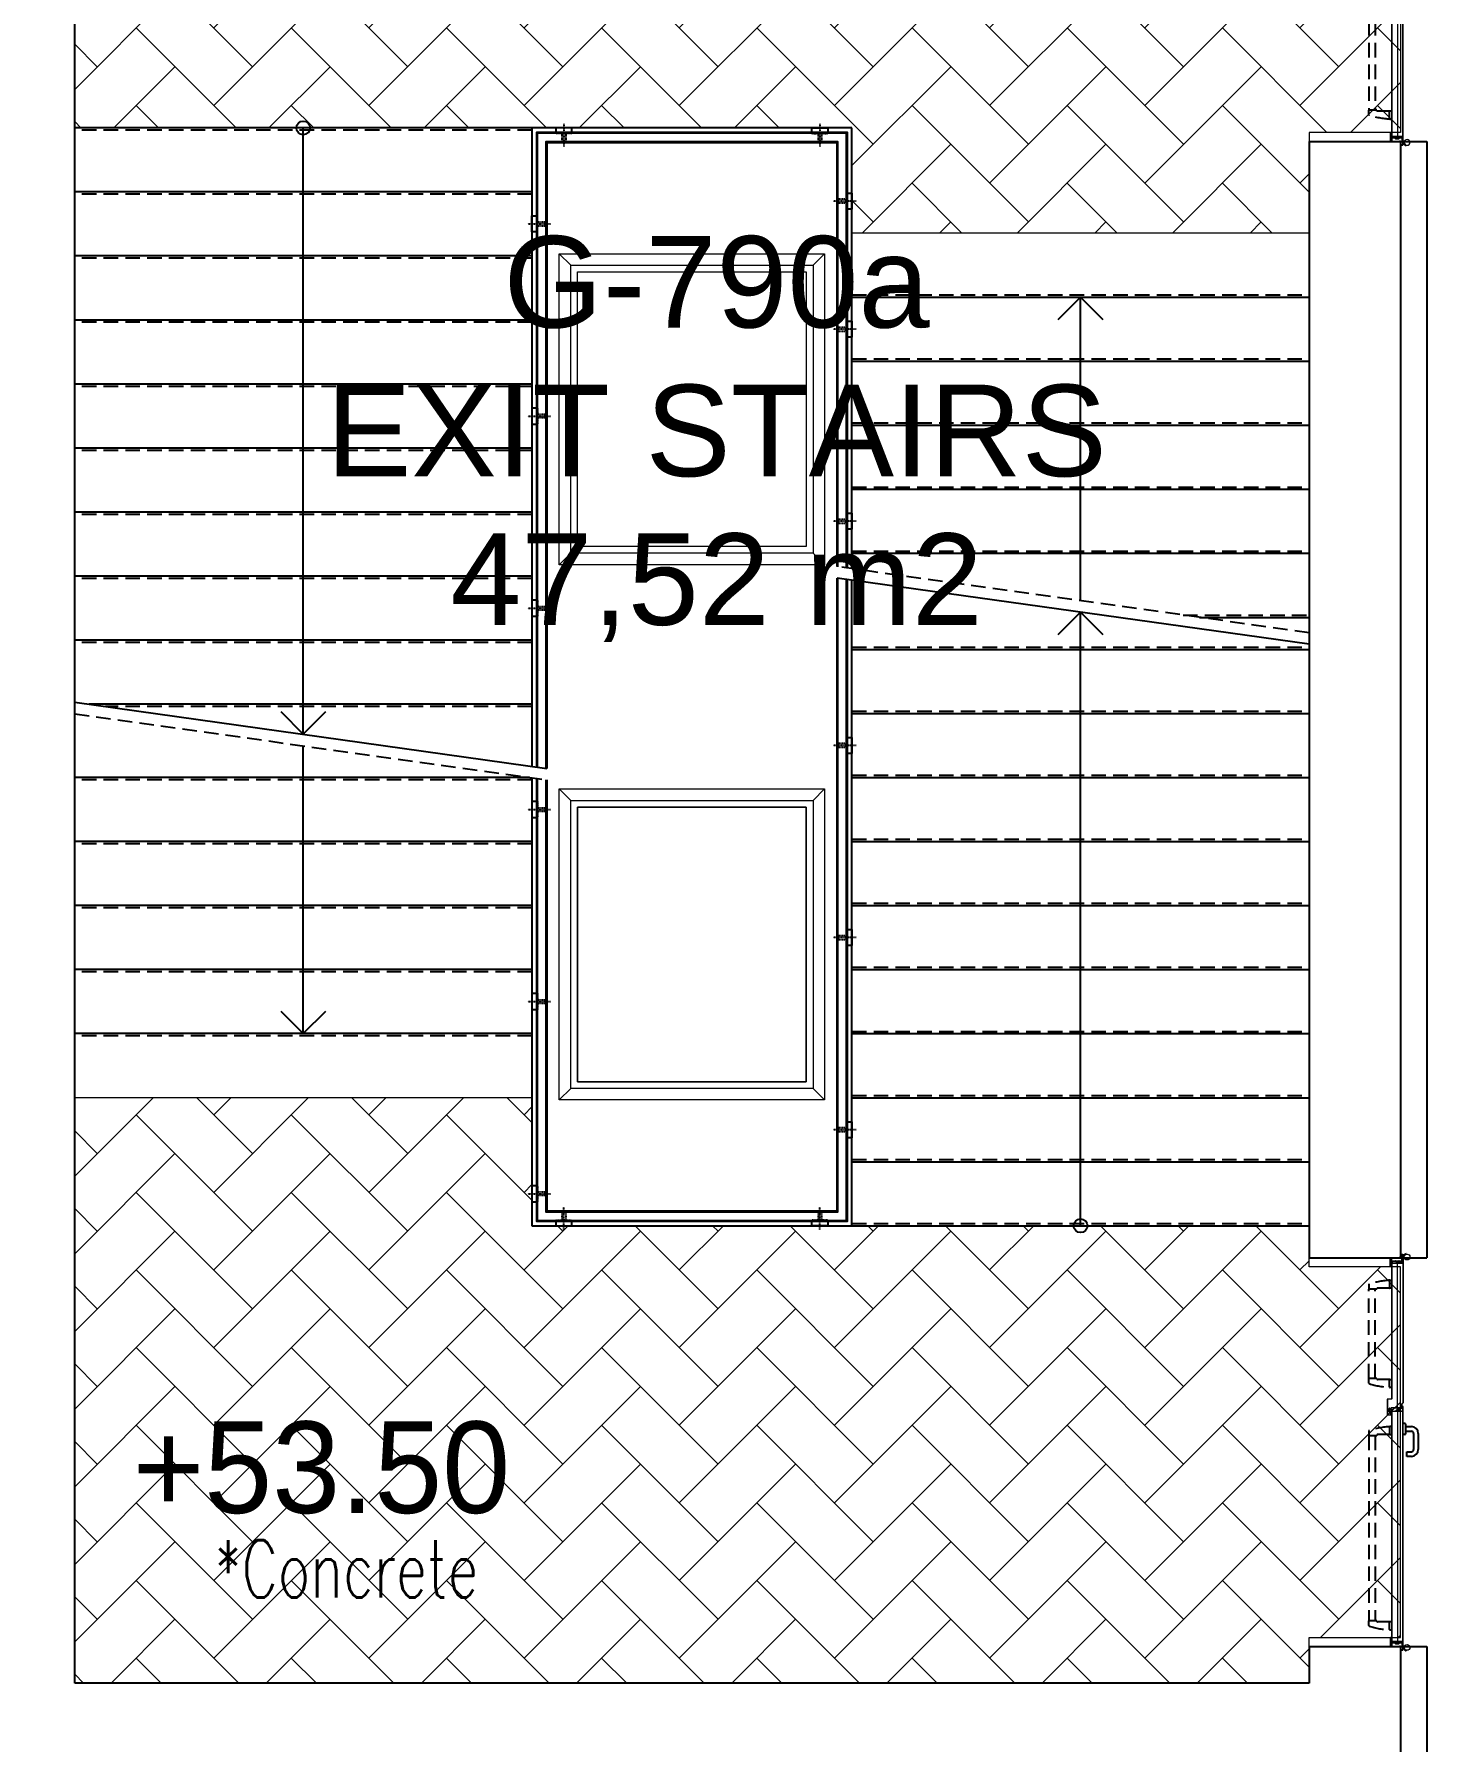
# Model space of a CAD drawing. Header units: metres. Extents: x -11920 to 1298, y -8631 to 433.
# Drawn here: x -1436 to -827, y -7572 to -6825 of the extents above; entities that cross this region are included whole.
import ezdxf
from ezdxf.enums import TextEntityAlignment as Align

# ---------------------------------------------------------------- set-up
doc = ezdxf.new("R2010")
doc.units = ezdxf.units.M
doc.header["$LTSCALE"] = 0.01
doc.header["$MEASUREMENT"] = 0
doc.linetypes.add('DASHDOT', pattern=[1, 0.5, -0.25, 0, -0.25])
doc.linetypes.add('HIDDEN', pattern=[9.525, 6.35, -3.175])
doc.layers.get('0').update_dxf_attribs({"color": 30, "lineweight": 0})
for name, color, linetype, lineweight in [('Ag-040', 2, 'Continuous', 20), ('AG-Door_Aluminum', 60, 'Continuous', 13), ('AG-Insulation_Heat_Rockwool', 95, 'BATTING', 13), ('AI-040 @ 250', 2, 'Continuous', 20), ('Cephe Duvarı', 3, 'Continuous', 30), ('DOS-AG-Floor_Concrete(with hardener)', 14, 'Continuous', 18), ('DOS-AG-Floor_PVC', 91, 'Continuous', 15), ('DOS-AG-Text', 7, 'Continuous', 0), ('shaft', 3, 'Continuous', 20)]:
    doc.layers.add(name, color=color, linetype=linetype, lineweight=lineweight)
for name, color, linetype in [('AG-DOOR', 2, 'Continuous'), ('AG-HATCH', 9, 'Continuous'), ('AG-HIDDEN', 9, 'HIDDEN'), ('AG-STAIR', 3, 'Continuous'), ('AR-HANDRAIL', 20, 'Continuous'), ('V-2_Column', 160, 'Continuous'), ('V-2_Wall_Concrete', 160, 'Continuous')]:
    doc.layers.add(name, color=color, linetype=linetype)
doc.styles.add('ARIAL', font='arial.ttf', dxfattribs={"width": 0.9})
doc.styles.add('IIS IKEA SANS', font='')
doc.styles.add('TROMANS', font='simplex.shx')
doc.styles.get('IIS IKEA SANS').set_extended_font_data('IKEA Sans')
doc.linetypes.add('BATTING', pattern='A,0.00254,-2.54,[134,ltypeshp.shx,S=2.54,R=0,X=-2.54,Y=0],-5.08,[134,ltypeshp.shx,S=2.54,R=180,X=2.54,Y=0],-2.54', length=10.16254)

# ---------------------------------------------------------------- blocks, each defined once
blk = doc.blocks.new('*U13')
at = {"style": 'ARIAL'}
for tag, p in [('NO', (1.676, 0.8)), ('MAHAL', (1.676, -1.8)), ('ALAN', (1.676, -4.4))]:
    blk.add_attdef(tag, text='', height=1.6, dxfattribs=at).set_placement(p, align=Align.MIDDLE_CENTER)
blk = doc.blocks.new('IIS_RoomInfo_2D')
at = {"style": 'IIS IKEA SANS'}
for tag, p, height in [('IIS_ROOMINFO_1:ROOMNAME', (-5.191, 1.615), 2), ('IIS_ROOMINFO_1:ROOMNO', (-5.191, -1.385), 2), ('IIS_ROOMINFO_1:ROOMM2', (-5.191, -3.635), 1.25)]:
    blk.add_attdef(tag, p, '', height=height, dxfattribs=at)
blk = doc.blocks.new('A$C78DE2B09')
at = {"layer": 'V-2_Wall_Concrete'}
for p, q in [((8400, 1100), (2200, 1100)), ((2200, 1100), (2200, -8500)), ((2600, -8100), (2600, 700)), ((2600, 700), (8000, 700)), ((8000, 700), (8000, 340)), ((8000, -1360), (8000, -6240)), ((8400, -1360), (8400, -6240)), ((8000, -7940), (8000, -8100)), ((8000, -8100), (2600, -8100)), ((2200, -8500), (8400, -8500))]:
    blk.add_line(p, q, dxfattribs=at)
for points in [[(8000, 340), (8400, 340), (8400, 1100)], [(8000, -1360), (8400, -1360)], [(8000, -6240), (8400, -6240)], [(8000, -7940), (8400, -7940), (8400, -8500)]]:
    blk.add_lwpolyline(points, dxfattribs=at)
blk = doc.blocks.new('exhaust_2')
at = {"color": 8, "ltscale": 0.3}
for points in [[(-6250, -2120), (-4890, -2120), (-4890, -3280), (-6250, -3280)], [(-3910, -2120), (-2550, -2120), (-2550, -3280), (-3910, -3280)]]:
    blk.add_lwpolyline(points, close=True, dxfattribs=at)
for points in [[(-6200, -2170), (-6250, -2120)], [(-4940, -2170), (-4890, -2120)], [(-3860, -2170), (-3910, -2120)], [(-2600, -2170), (-2550, -2120)], [(-6200, -3230), (-6250, -3280)], [(-4940, -3230), (-4890, -3280)], [(-3860, -3230), (-3910, -3280)], [(-2600, -3230), (-2550, -3280)]]:
    blk.add_lwpolyline(points, dxfattribs=at)
at = {"color": 122, "ltscale": 0.3}
for points in [[(-6200, -2170), (-4940, -2170), (-4940, -3230), (-6200, -3230)], [(-6170, -2200), (-4970, -2200), (-4970, -3200), (-6170, -3200)], [(-3860, -2170), (-2600, -2170), (-2600, -3230), (-3860, -3230)], [(-3830, -2200), (-2630, -2200), (-2630, -3200), (-3830, -3200)]]:
    blk.add_lwpolyline(points, close=True, dxfattribs=at)
blk = doc.blocks.new('KKK1')
at = {"layer": 'AR-HANDRAIL', "linetype": 'DASHDOT', "ltscale": 5}
blk.add_lwpolyline([(-140, 18), (-140, -82)], dxfattribs=at)
at = {"layer": 'AR-HANDRAIL', "color": 152, "ltscale": 2.5}
blk.add_lwpolyline([(-175, -20), (-175, 0), (-105, 0), (-105, -20)], dxfattribs=at)
at = {"layer": 'AR-HANDRAIL', "color": 9, "linetype": 'HIDDEN', "ltscale": 10}
blk.add_lwpolyline([(-175, -20), (-175, -25), (-105, -25), (-105, -20)], dxfattribs=at)
blk.add_lwpolyline([(-148, -25), (-148, -60), (-132, -60), (-132, -25)], close=True, dxfattribs=at)
blk = doc.blocks.new('conta')
at = {"layer": 'AG-Door_Aluminum', "color": 9, "ltscale": 10}
for p, q in [((-2649.88, 5344.46), (-2649.78, 5344.3)), ((-2649.87, 5345.53), (-2649.81, 5345.61)), ((-2649.78, 5344.3), (-2649.74, 5344.3)), ((-2649.72, 5345.4), (-2649.28, 5345.4)), ((-2649.25, 5345.41), (-2649.09, 5345.51)), ((-2648.97, 5344.05), (-2648.78, 5343.8)), ((-2648.87, 5344.09), (-2648.7, 5343.86)), ((-2648.83, 5344.87), (-2648.56, 5345.24)), ((-2648.77, 5345.12), (-2648.63, 5345.3)), ((-2648.71, 5343.79), (-2648.71, 5343.79)), ((-2648.56, 5345.31), (-2648.56, 5345.31))]:
    blk.add_line(p, q, dxfattribs=at)
for centre, radius, start, end in [((-2653.03, 5345), 3.19, 350.46739, 8.93723), ((-2649.87, 5344.47), 0.02, 170.46739, 213.74513), ((-2649.83, 5345.5), 0.05, 140.63452, 188.93723), ((-2649.74, 5345.58), 0.0696, 22.24275, 159.25804), ((-2650.94, 5345.01), 1.24, 340.33821, 16.77718), ((-2649.74, 5344.58), 0.03, 160.33821, 273.26661), ((-2649.72, 5345.37), 0.03, 90, 196.77718), ((-2649.56, 5341.55), 3.01, 80.43616, 93.26661), ((-2649.28, 5345.45), 0.05, 270, 303.00619), ((-2649.22, 5344.14), 0.231, 353.95711, 81.90038), ((-2649.08, 5345.49), 0.03, 4.79721, 123.00619), ((-2649.06, 5344.54), 0.03, 260.43616, 338.70659), ((-2650.22, 5344.99), 1.27, 338.70659, 23.04177), ((-2648.89, 5344.11), 0.1, 173.95711, 217.26527), ((-2649.01, 5345.57), 0.05, 18.79511, 42.1429), ((-2651.17, 5344.83), 2.33, 7.58966, 18.79511), ((-2658.2, 5345.19), 9.36, 353.68569, 357.8537), ((-2648.79, 5344.15), 0.1, 173.68569, 217.26527), ((-2648.81, 5345.15), 0.05, 187.58966, 322.73473), ((-2648.79, 5344.84), 0.05, 142.73473, 180.2669), ((-2648.74, 5343.83), 0.05, 217.26527, 307.26527), ((-2648.74, 5343.83), 0.05, 307.26527, 37.26527), ((-2648.59, 5345.27), 0.05, 52.73473, 142.73473), ((-2648.59, 5345.27), 0.05, 322.73473, 52.73473)]:
    blk.add_arc(centre, radius, start, end, dxfattribs=at)
for points, knots in [([(-2649.74, 5344.31), (-2649.74, 5344.34), (-2649.7, 5344.52), (-2649.59, 5344.33), (-2649.34, 5344.36), (-2649.23, 5344.37), (-2649.18, 5344.37)], [0, 0, 0, 0, 0.1008757, 0.3841126, 0.5436166, 0.6906785, 0.6906785, 0.6906785, 0.6906785]), ([(-2648.98, 5345.6), (-2649, 5345.63), (-2649.09, 5345.71), (-2649.23, 5345.44), (-2649.32, 5345.74), (-2649.39, 5345.46), (-2649.51, 5345.75), (-2649.59, 5345.5), (-2649.65, 5345.57), (-2649.68, 5345.61)], [0.0086373, 0.0086373, 0.0086373, 0.0086373, 0.1097304, 0.3133405, 0.4430081, 0.5658764, 0.7165186, 0.8527974, 0.9648495, 0.9648495, 0.9648495, 0.9648495])]:
    blk.add_open_spline(points, degree=3, knots=knots, dxfattribs=at)
blk = doc.blocks.new('YANGIN KAC KAPI MERD')
at = {"layer": 'AG-HATCH', "lineweight": 5, "ltscale": 2}
h = blk.add_hatch(color=256, dxfattribs=at)
h.dxf.hatch_style = 1
h.paths.add_polyline_path([(-168.35, 0.25), (-168.55, 0.25), (-168.55, -1.15), (-168.35, -1.15)])
h = blk.add_hatch(color=256, dxfattribs=at)
h.dxf.hatch_style = 1
h.paths.add_polyline_path([(-1.65, 0.25), (-1.45, 0.25), (-1.45, -1.15), (-1.65, -1.15)])
at = {"layer": 'AG-DOOR', "color": 9, "linetype": 'HIDDEN', "ltscale": 100}
for p, q in [((-160.79, 11.88), (-158.72, 11.88)), ((-159.22, 2.63), (-159.22, 8.13)), ((-158.72, 8.38), (-158.97, 8.38)), ((-77.8, 11.88), (-158.72, 11.88)), ((-158.72, 8.38), (-158.72, 11.88)), ((-77.8, 9.13), (-158.72, 9.13)), ((-77.8, 8.38), (-77.8, 11.88)), ((-75.73, 11.88), (-77.8, 11.88)), ((-77.8, 8.38), (-77.55, 8.38)), ((-77.3, 2.63), (-77.3, 8.13)), ((-54.77, 11.88), (-52.7, 11.88)), ((-53.2, 2.63), (-53.2, 8.13)), ((-52.7, 8.38), (-52.95, 8.38)), ((-52.7, 11.88), (-13.78, 11.88)), ((-52.7, 8.38), (-52.7, 11.88)), ((-52.7, 9.13), (-13.78, 9.13)), ((-13.78, 8.38), (-13.78, 11.88)), ((-11.71, 11.88), (-13.78, 11.88)), ((-13.78, 8.38), (-13.53, 8.38)), ((-13.28, 2.63), (-13.28, 8.13)), ((-162.72, 2.63), (-162.72, 1.88)), ((-162.72, 2.63), (-162.72, 1.88)), ((-162.72, 2.63), (-162.72, 1.88)), ((-162.47, 2.88), (-159.47, 2.88)), ((-159.22, 1.88), (-159.22, 2.63)), ((-77.3, 2.63), (-77.3, 1.88)), ((-77.3, 2.63), (-77.3, 1.88)), ((-77.3, 2.63), (-77.3, 1.88)), ((-74.05, 2.88), (-77.05, 2.88)), ((-73.8, 1.88), (-73.8, 2.63)), ((-56.7, 1.88), (-56.7, 2.63)), ((-56.45, 2.88), (-53.45, 2.88)), ((-53.2, 2.63), (-53.2, 1.88)), ((-53.2, 2.63), (-53.2, 1.88)), ((-53.2, 2.63), (-53.2, 1.88)), ((-13.28, 1.88), (-13.28, 2.63)), ((-10.03, 2.88), (-13.03, 2.88)), ((-9.78, 2.63), (-9.78, 1.88)), ((-9.78, 2.63), (-9.78, 1.88)), ((-9.78, 2.63), (-9.78, 1.88))]:
    blk.add_line(p, q, dxfattribs=at)
at = {"layer": 'AG-DOOR', "color": 9, "ltscale": 10}
for p, q in [((-67, 0.03), (-66.7, 0.03)), ((-66.7, 0.03), (-66.7, -0.4)), ((-66.7, -1.9), (-67, -1.9)), ((-65.7, -1.05), (-66.7, -0.4)), ((-66.7, -0.4), (-66.7, -1.9)), ((-66.7, -1.45), (-65.7, -1.45)), ((-66.7, -1.65), (-65.7, -1.65))]:
    blk.add_line(p, q, dxfattribs=at)
at = {"layer": 'AG-DOOR', "color": 4, "lineweight": -2, "ltscale": 10}
for p, q in [((-86.8, -4.72), (-84.8, -4.72)), ((-86.8, -6.72), (-86.8, -4.72)), ((-84.8, -4.72), (-84.8, -6.72)), ((-77.3, -3.87), (-77.3, -3.12)), ((-72.55, -4.12), (-77.05, -4.12)), ((-75.8, -4.12), (-75.8, -6.72)), ((-73.8, -4.12), (-73.8, -6.72)), ((-72.3, -3.12), (-72.3, -3.87)), ((-76.8, -7.72), (-83.8, -7.72)), ((-76.8, -9.72), (-83.8, -9.72))]:
    blk.add_line(p, q, dxfattribs=at)
at = {"layer": 'AG-DOOR', "color": 9, "linetype": 'HIDDEN', "ltscale": 100}
for centre, radius, start, end in [((-125.16, 0.32), 37.63, 162.38016, 176.47229), ((-160.79, 11.63), 0.25, 90, 162.38016), ((-158.97, 8.13), 0.25, 90, 180), ((-77.55, 8.13), 0.25, 0, 90), ((-75.73, 11.63), 0.25, 17.61984, 90), ((-111.36, 0.32), 37.63, 3.52771, 17.61984), ((-19.14, 0.32), 37.63, 162.38016, 176.47229), ((-54.77, 11.63), 0.25, 90, 162.38016), ((-52.95, 8.13), 0.25, 90, 180), ((-13.53, 8.13), 0.25, 0, 90), ((-11.71, 11.63), 0.25, 17.61984, 90), ((-47.34, 0.32), 37.63, 3.52771, 17.61984), ((-162.47, 2.63), 0.25, 90, 180), ((-159.47, 2.63), 0.25, 0, 90), ((-77.05, 2.63), 0.25, 90, 180), ((-77.05, 2.63), 0.25, 90, 180), ((-77.05, 2.63), 0.25, 90, 180), ((-74.05, 2.63), 0.25, 0, 90), ((-56.45, 2.63), 0.25, 90, 180), ((-53.45, 2.63), 0.25, 0, 90), ((-53.45, 2.63), 0.25, 0, 90), ((-53.45, 2.63), 0.25, 0, 90), ((-13.03, 2.63), 0.25, 90, 180), ((-10.03, 2.63), 0.25, 0, 90)]:
    blk.add_arc(centre, radius, start, end, dxfattribs=at)
at = {"layer": 'AG-DOOR', "color": 4, "lineweight": -2, "ltscale": 10}
for centre, radius, start, end in [((-83.8, -6.72), 3, 180, 270), ((-83.8, -6.72), 1, 180, 270), ((-77.05, -3.87), 0.25, 180, 270), ((-76.8, -6.72), 1, 270, 0), ((-76.8, -6.72), 3, 270, 0), ((-72.55, -3.87), 0.25, 270, 0)]:
    blk.add_arc(centre, radius, start, end, dxfattribs=at)
at = {"layer": 'AG-Door_Aluminum', "color": 4, "ltscale": 0.3}
for p, q in [((-168.53, 1.84), (-169.67, 1.84)), ((-168.73, 0.28), (-168.73, -1.15)), ((-168.48, 0.53), (-168.48, 1.79)), ((-1.52, 0.53), (-1.52, 1.79)), ((-1.47, 1.84), (-0.33, 1.84)), ((-1.27, 0.28), (-1.27, -1.15)), ((-168.73, -1.15), (-168.73, -1.18)), ((-168.48, -2.44), (-168.48, -1.43)), ((-1.52, -2.44), (-1.52, -1.43)), ((-1.27, -1.15), (-1.27, -1.18))]:
    blk.add_line(p, q, dxfattribs=at)
at = {"layer": 'AG-Door_Aluminum', "ltscale": 0.3}
for p, q in [((-167.7, 1.78), (-167.7, -1.15)), ((-167.6, 1.88), (-67.1, 1.88)), ((-67.1, 1.78), (-167.6, 1.78)), ((-167.6, 1.78), (-167.6, -1.15)), ((-68.68, 3.76), (-68.68, 2.21)), ((-61.83, 3.86), (-68.58, 3.86)), ((-68.58, 3.71), (-68.58, 2.26)), ((-68.58, 2.11), (-67.35, 2.11)), ((-61.88, 3.76), (-68.53, 3.76)), ((-68.53, 2.21), (-67.41, 2.21)), ((-67.36, 2.27), (-67.48, 2.89)), ((-67.38, 3.01), (-65.86, 3.01)), ((-67.1, 1.78), (-67.1, -1.15)), ((-67, 1.78), (-67, -1.15)), ((-65.76, 2.91), (-65.76, 2.16)), ((-61.83, 1.88), (-61.83, 3.71)), ((-61.73, 1.93), (-61.73, 3.76)), ((-61.73, 1.78), (-2.4, 1.78)), ((-2.4, 1.88), (-61.68, 1.88)), ((-2.4, 1.78), (-2.4, -1.15)), ((-2.3, 1.78), (-2.3, -1.15)), ((-169.7, -2.92), (-169.7, -3.02)), ((-169.6, -2.82), (-167.9, -2.82)), ((-169.6, -2.92), (-167.7, -2.92)), ((-169.6, -3.02), (-169.6, -2.92)), ((-169.6, -3.02), (-65.1, -3.02)), ((-169.6, -3.12), (-65.09, -3.12)), ((-169.5, -2.92), (-169.5, -3.02)), ((-167.9, -2.92), (-167.9, -2.82)), ((-167.7, -1.15), (-167.7, -2.92)), ((-167.6, -1.15), (-167.6, -2.92)), ((-67.1, -1.15), (-67.1, -2.92)), ((-67, -1.15), (-67, -2.92)), ((-65.1, -2.92), (-67, -2.92)), ((-65.1, -2.82), (-66.8, -2.82)), ((-66.8, -2.92), (-66.8, -2.82)), ((-65.86, -2.6), (-65.86, -1.95)), ((-65.76, -2.7), (-63.82, -2.7)), ((-65.71, -2.6), (-63.77, -2.6)), ((-65.2, -2.92), (-65.2, -3.02)), ((-65.1, -3.02), (-65.1, -2.92)), ((-65, -2.92), (-65, -3.02)), ((-63.82, -2.7), (-63.45, -3.12)), ((-63.77, -2.6), (-63.41, -3.02)), ((-0.4, -3.12), (-63.45, -3.12)), ((-0.4, -3.02), (-63.41, -3.02)), ((-2.4, -1.15), (-2.4, -2.92)), ((-2.3, -1.15), (-2.3, -2.92)), ((-0.4, -2.92), (-2.3, -2.92)), ((-0.4, -2.82), (-2.1, -2.82)), ((-2.1, -2.92), (-2.1, -2.82)), ((-0.5, -2.92), (-0.5, -3.02)), ((-0.4, -3.02), (-0.4, -2.92)), ((-0.3, -2.92), (-0.3, -3.02))]:
    blk.add_line(p, q, dxfattribs=at)
at = {"layer": 'AG-Door_Aluminum', "color": 9, "ltscale": 10}
for p, q in [((-171.55, -4.51), (-171.9, -4.4)), ((-171.13, -3.43), (-171.05, -3.08)), ((-171.05, -3.08), (-170.76, -3.14)), ((-170.76, -3.14), (-170.86, -3.62)), ((-170.76, -3), (-170.76, -3.67)), ((-170.46, -3), (-170.46, -3.61)), ((-169.47, -3.95), (-169.95, -3.49)), ((-168.2, -2.8), (-169.68, -2.8)), ((-168.2, -2.5), (-168.31, -2.5)), ((-168, -0.26), (-168, -1.15)), ((-167.7, -0.26), (-168, -0.26)), ((-168, -1.15), (-168, -2.3)), ((-2.3, -0.26), (-2, -0.26)), ((-2, -0.26), (-2, -1.15)), ((-2, -1.15), (-2, -2.3)), ((-1.8, -2.5), (-1.69, -2.5)), ((-1.8, -2.8), (-0.32, -2.8)), ((-0.53, -3.95), (-0.05, -3.49)), ((0.46, -3), (0.46, -3.61)), ((0.76, -3), (0.76, -3.67)), ((1.05, -3.08), (0.76, -3.14)), ((0.76, -3.14), (0.86, -3.62)), ((1.13, -3.43), (1.05, -3.08)), ((1.55, -4.51), (1.9, -4.4))]:
    blk.add_line(p, q, dxfattribs=at)
at = {"layer": 'AG-Door_Aluminum', "color": 4, "ltscale": 0.3}
for points in [[(-168.3, -2.44), (-168.3, -1.4, 0.414214), (-168.5, -1.2, -0.414214), (-168.55, -1.15), (-168.55, 0.25, -0.414214), (-168.5, 0.3, 0.414214), (-168.3, 0.5), (-168.3, 1.79, 0.414214), (-168.53, 2.02), (-169.67, 2.02, -1), (-169.67, 2.32), (-166.18, 2.32)], [(-167.1, 2.32), (-167.1, 2.14), (-166.18, 2.14, 1), (-166.18, 2.5), (-169.67, 2.5)], [(-2.9, 2.32), (-2.9, 2.14), (-3.82, 2.14, -1), (-3.82, 2.5), (-0.33, 2.5)], [(-1.7, -2.44), (-1.7, -1.4, -0.414214), (-1.5, -1.2, 0.414214), (-1.45, -1.15), (-1.45, 0.25, 0.414214), (-1.5, 0.3, -0.414214), (-1.7, 0.5), (-1.7, 1.79, -0.414214), (-1.47, 2.02), (-0.33, 2.02, 1), (-0.33, 2.32), (-3.82, 2.32)], [(-171.42, -2.74), (-171.42, -2), (-171.6, -2), (-171.6, -2.74, 0.414214), (-171.34, -3), (-170.24, -3, 0.414214), (-170, -2.76, -0.414214), (-169.94, -2.7), (-168.56, -2.7)], [(-168.56, -2.52), (-169.94, -2.52, 0.414214), (-170.18, -2.76, -0.414214), (-170.24, -2.82), (-171.34, -2.82, -0.414214), (-171.42, -2.74)], [(1.42, -2.74), (1.42, -2), (1.6, -2), (1.6, -2.74, -0.414214), (1.34, -3), (0.24, -3, -0.414214), (0, -2.76, 0.414214), (-0.06, -2.7), (-1.44, -2.7)], [(-1.44, -2.52), (-0.06, -2.52, -0.414214), (0.18, -2.76, 0.414214), (0.24, -2.82), (1.34, -2.82, 0.414214), (1.42, -2.74)]]:
    blk.add_lwpolyline(points, format="xyb", dxfattribs=at)
at = {"layer": 'AG-Door_Aluminum', "ltscale": 0.3}
for points in [[(-65.76, -1.85), (-65.73, -1.85, 0.414214), (-65.68, -1.8), (-65.68, 1.96, 0.414214), (-65.73, 2.01), (-65.76, 2.01, -0.414214), (-65.86, 2.11), (-65.86, 2.86, 0.414214), (-65.91, 2.91), (-67.32, 2.91, 0.469603), (-67.37, 2.85), (-67.25, 2.22)], [(-65.76, -2.55), (-65.76, -2, -0.414214), (-65.71, -1.95), (-65.68, -1.95, 0.414214), (-65.58, -1.85), (-65.58, 2.01, 0.414214), (-65.68, 2.11), (-65.71, 2.11)]]:
    blk.add_lwpolyline(points, format="xyb", dxfattribs=at)
at = {"layer": 'AG-Door_Aluminum', "color": 9, "ltscale": 10}
for centre in [(-170.34, -4.86), (0.34, -4.86)]:
    blk.add_circle(centre, 1.26, dxfattribs=at)
at = {"layer": 'AG-Door_Aluminum', "color": 4, "ltscale": 0.3}
for centre, radius, start, end in [((-169.67, 2.17), 0.33, 90, 270), ((-168.53, 0.28), 0.2, 90, 180), ((-168.53, 1.79), 0.05, 0, 90), ((-168.53, 0.53), 0.05, 270, 0), ((-1.47, 1.79), 0.05, 90, 180), ((-1.47, 0.53), 0.05, 180, 270), ((-1.47, 0.28), 0.2, 0, 90), ((-0.33, 2.17), 0.33, 270, 90), ((-168.53, -1.18), 0.2, 180, 270), ((-168.56, -2.44), 0.26, 270, 0), ((-168.56, -2.44), 0.08, 270, 0), ((-168.53, -1.43), 0.05, 0, 90), ((-1.44, -2.44), 0.26, 180, 270), ((-1.47, -1.43), 0.05, 90, 180), ((-1.44, -2.44), 0.08, 180, 270), ((-1.47, -1.18), 0.2, 270, 0)]:
    blk.add_arc(centre, radius, start, end, dxfattribs=at)
at = {"layer": 'AG-Door_Aluminum', "ltscale": 0.3}
for centre, radius, start, end in [((-167.6, 1.78), 0.1, 90, 180), ((-68.58, 3.76), 0.1, 90, 180), ((-68.58, 2.21), 0.1, 180, 270), ((-68.53, 3.71), 0.05, 90, 180), ((-68.53, 2.26), 0.05, 180, 270), ((-67.38, 2.91), 0.1, 90, 191.06804), ((-67.41, 2.26), 0.05, 270, 11.06804), ((-67.35, 2.21), 0.1, 270, 10.61966), ((-67.1, 1.78), 0.1, 0, 90), ((-65.86, 2.91), 0.1, 0, 90), ((-65.71, 2.16), 0.05, 180, 270), ((-61.88, 3.71), 0.05, 0, 90), ((-61.83, 3.76), 0.1, 0, 90), ((-61.73, 1.88), 0.1, 180, 269.99968), ((-61.68, 1.93), 0.05, 180, 270), ((-2.4, 1.78), 0.1, 0, 90), ((-169.6, -2.92), 0.1, 90, 180), ((-169.6, -3.02), 0.1, 180, 270), ((-167.7, -2.92), 0.1, 270, 0), ((-67, -2.92), 0.1, 180, 270), ((-65.76, -1.95), 0.1, 90, 180), ((-65.76, -2.6), 0.1, 180, 270), ((-65.71, -2.55), 0.05, 180, 270), ((-65.1, -2.92), 0.1, 0, 90), ((-65.1, -3.02), 0.1, 270, 0), ((-2.3, -2.92), 0.1, 180, 270), ((-0.4, -2.92), 0.1, 0, 90), ((-0.4, -3.02), 0.1, 270, 0)]:
    blk.add_arc(centre, radius, start, end, dxfattribs=at)
at = {"layer": 'AG-Door_Aluminum', "color": 9, "ltscale": 10}
for centre, radius, start, end in [((-170.34, -4.86), 1.63, 118.79881, 163.65419), ((-171.15, -3.56), 0.297, 323.3173, 347.87081), ((-169.68, -3.2), 0.7, 163.39919, 215.1715), ((-169.68, -3.2), 0.4, 90.2712, 226.49897), ((-168.2, -2.3), 0.5, 270.00228, 0), ((-168.2, -2.3), 0.2, 270, 0), ((-1.8, -2.3), 0.5, 180, 269.99772), ((-1.8, -2.3), 0.2, 180, 270), ((-0.32, -3.2), 0.4, 313.50103, 89.7288), ((-0.32, -3.2), 0.7, 324.8285, 16.60081), ((1.15, -3.56), 0.297, 192.12919, 216.6827), ((0.34, -4.86), 1.63, 16.34581, 61.20119)]:
    blk.add_arc(centre, radius, start, end, dxfattribs=at)
at = {"layer": 'AG-HATCH', "color": 9, "linetype": 'Continuous'}
for p, q in [((-169.15, 2.27), (-169.15, 2.22)), ((-169.14, 2.19), (-169.04, 2.03)), ((-169.1, 2.32), (-167.78, 2.32)), ((-169.03, 2.13), (-168.98, 2.07)), ((-169.01, 2.16), (-168.84, 2.16)), ((-168.76, 2.12), (-168.71, 2.03)), ((-168.69, 2.13), (-168.66, 2.07)), ((-168.67, 2.16), (-168.51, 2.16)), ((-168.3, 1.95), (-168.3, 1.53)), ((-168.2, 1.52), (-168.05, 2.03)), ((-0.9, 2.32), (-2.22, 2.32)), ((-1.8, 1.52), (-1.95, 2.03)), ((-1.7, 1.95), (-1.7, 1.53)), ((-1.33, 2.16), (-1.49, 2.16)), ((-1.31, 2.13), (-1.34, 2.07)), ((-1.24, 2.12), (-1.29, 2.03)), ((-0.99, 2.16), (-1.16, 2.16)), ((-0.97, 2.13), (-1.02, 2.07)), ((-0.86, 2.19), (-0.96, 2.03)), ((-0.85, 2.27), (-0.85, 2.22))]:
    blk.add_line(p, q, dxfattribs=at)
at = {"layer": 'AG-HATCH', "lineweight": 5, "ltscale": 2}
for points in [[(-168.55, 0.25), (-168.35, 0.25), (-168.35, -1.15), (-168.55, -1.15), (-168.55, 0.25)], [(-1.45, 0.25), (-1.65, 0.25), (-1.65, -1.15), (-1.45, -1.15), (-1.45, 0.25)]]:
    blk.add_lwpolyline(points, dxfattribs=at)
at = {"layer": 'AG-HATCH', "color": 9, "linetype": 'Continuous'}
for centre, radius, start, end in [((-169.1, 2.27), 0.0526, 90, 180), ((-169.1, 2.22), 0.0526, 180, 215.00769), ((-169.01, 2.05), 0.0316, 214.98476, 35.04136), ((-169.01, 2.14), 0.0211, 90, 214.98767), ((-168.84, 2.06), 0.105, 35.00769, 89.98937), ((-168.68, 2.05), 0.0316, 202.55989, 28.83097), ((-168.67, 2.14), 0.0211, 90, 208.78982), ((-168.51, 1.95), 0.211, 0, 90), ((-168.25, 1.53), 0.0526, 180, 344.41159), ((-167.91, 1.99), 0.147, 90, 164.41127), ((-167.86, -0.31), 2.45, 65.45402, 91.21937), ((-168.25, -0.92), 3.27, 63.95256, 81.70784), ((-166.83, 1.97), 0.0526, 255.49185, 74.68523), ((-3.17, 1.97), 0.0526, 105.31477, 284.50815), ((-1.75, -0.92), 3.27, 98.29216, 116.04744), ((-2.14, -0.31), 2.45, 88.78063, 114.54598), ((-2.09, 1.99), 0.147, 15.58873, 90), ((-1.75, 1.53), 0.0526, 195.58841, 0), ((-1.49, 1.95), 0.211, 90, 180), ((-1.32, 2.05), 0.0316, 151.16903, 337.44011), ((-1.33, 2.14), 0.0211, 331.21018, 90), ((-1.16, 2.06), 0.105, 90.01063, 144.99231), ((-0.99, 2.05), 0.0316, 144.95864, 325.01524), ((-0.99, 2.14), 0.0211, 325.01233, 90), ((-0.9, 2.27), 0.0526, 0, 90), ((-0.9, 2.22), 0.0526, 324.99231, 0)]:
    blk.add_arc(centre, radius, start, end, dxfattribs=at)
at = {"layer": 'AG-Insulation_Heat_Rockwool', "ltscale": 48}
for p, q in [((-67.1, -0.62), (-167.6, -0.62)), ((-65.58, -0.62), (-2.4, -0.62))]:
    blk.add_line(p, q, dxfattribs=at)
at = {"layer": 'V-2_Column'}
for p, q in [((-170, -2), (-170, -1.5)), ((0, -2), (0, -1.5)), ((0, -2), (0.5, -2))]:
    blk.add_line(p, q, dxfattribs=at)
at = {"layer": 'AG-DOOR', "rotation": 270}
blk.add_blockref('conta', (-5411.84, -2646.99), dxfattribs=at)

msp = doc.modelspace()

# ---------------------------------------------------------------- hatches: boundary and pattern name
at = {"layer": 'DOS-AG-Floor_Concrete(with hardener)'}
h = msp.add_hatch(dxfattribs=at)
h.set_pattern_fill('AR-HBONE', color=256, scale=6)
h.paths.add_polyline_path([(-1418.44, -6665.88), (-953.44, -6665.88), (-953.44, -6690.88), (-878.44, -6690.88), (-878.44, -6705.88), (-838.44, -6705.88), (-838.44, -6867.88), (-878.44, -6867.88), (-878.44, -6911.88), (-1078.44, -6911.88), (-1078.44, -6865.88), (-1418.44, -6865.88)])
h = msp.add_hatch(dxfattribs=at)
h.set_pattern_fill('AR-HBONE', color=256, scale=6)
h.paths.add_polyline_path([(-1418.44, -7545.88), (-878.44, -7545.88), (-878.44, -7525.88), (-838.44, -7525.88), (-838.44, -7363.88), (-878.44, -7363.88), (-878.44, -7345.88), (-1218.44, -7345.88), (-1218.44, -7289.88), (-1418.44, -7289.88)])
at = {"layer": 'DOS-AG-Floor_PVC'}
h = msp.add_hatch(dxfattribs=at)
h.set_pattern_fill('CROSS', color=256, scale=100, style=0)
h.set_pattern_definition([(0, (-1930.435, -7585.879), (25, 25), [12.5, -37.5]), (90, (-1924.185, -7592.129), (-25, 25), [12.5, -37.5])])
h.paths.add_polyline_path([(-1178.93, -8368.12), (-1178.93, -8568.12), (-1628.93, -8568.12), (-1628.93, -8368.12)], flags=16)
edge = h.paths.add_edge_path()
edge.add_line((-1671.93, -8624.41), (-1134.91, -8624.41))
edge.add_line((-1134.91, -8624.41), (-1134.83, -8285.98))
edge.add_line((-1134.83, -8285.98), (-1134.83, -8285.88))
edge.add_line((-1134.83, -8285.88), (-1091.93, -8285.88))
edge.add_line((-1091.93, -8285.88), (-1091.93, -8406.82))
edge.add_arc((-1090.05, -8155.21), 251.62, 269.57118, 359.84649)
edge.add_line((-838.44, -8155.88), (-838.44, -7585.88))
edge.add_line((-838.44, -7585.88), (-1930.44, -7585.88))
edge.add_line((-1930.44, -7585.88), (-1930.44, -7174.88))
edge.add_line((-1930.44, -7174.88), (-1911.51, -7174.88))
edge.add_line((-1911.51, -7174.88), (-1911.44, -7174.88))
edge.add_line((-1911.44, -7174.88), (-1911.44, -7084.88))
edge.add_line((-1911.44, -7084.88), (-1930.44, -7084.88))
edge.add_line((-1930.44, -7084.88), (-1930.44, -6982.88))
edge.add_line((-1930.44, -6982.88), (-1911.44, -6982.88))
edge.add_line((-1911.44, -6982.88), (-1911.44, -6872.88))
edge.add_line((-1911.44, -6872.88), (-1930.44, -6872.88))
edge.add_line((-1930.44, -6872.88), (-1930.44, -6822.88))
edge.add_line((-1930.44, -6822.88), (-1911.44, -6822.88))
edge.add_line((-1911.44, -6822.88), (-1911.44, -6732.88))
edge.add_line((-1911.44, -6732.88), (-1930.44, -6732.88))
edge.add_line((-1930.44, -6732.88), (-1930.44, -6625.88))
edge.add_line((-1930.44, -6625.88), (-1584.44, -6625.88))
edge.add_line((-1584.44, -6625.88), (-1584.44, -6467.88))
edge.add_line((-1584.44, -6467.88), (-2135.44, -6467.88))
edge.add_line((-2135.44, -6467.88), (-2135.44, -7500.88))
edge.add_line((-2135.44, -7500.88), (-3578.44, -7500.88))
edge.add_line((-3578.44, -7500.88), (-3578.44, -7460.88))
edge.add_line((-3578.44, -7460.88), (-3848.44, -7460.88))
edge.add_line((-3848.44, -7460.88), (-3848.44, -7500.88))
edge.add_line((-3848.44, -7500.88), (-4013.44, -7500.88))
edge.add_line((-4013.44, -7500.88), (-4013.44, -7460.88))
edge.add_line((-4013.44, -7460.88), (-4283.44, -7460.88))
edge.add_line((-4283.44, -7460.88), (-4283.44, -7500.88))
edge.add_line((-4283.44, -7500.88), (-4341.44, -7500.88))
edge.add_line((-4341.44, -7500.88), (-4341.44, -8015.88))
edge.add_line((-4341.44, -8015.88), (-4198.44, -8015.88))
edge.add_line((-4198.44, -8015.88), (-4198.44, -8095.88))
edge.add_line((-4198.44, -8095.88), (-4278.44, -8095.88))
edge.add_line((-4278.44, -8095.88), (-4278.44, -8305.88))
edge.add_line((-4278.44, -8305.88), (-4198.44, -8305.88))
edge.add_line((-4198.44, -8305.88), (-4198.44, -8400.88))
edge.add_line((-4198.44, -8400.88), (-3438.44, -8400.88))
edge.add_line((-3438.44, -8400.88), (-3438.44, -8305.88))
edge.add_line((-3438.44, -8305.88), (-3358.44, -8305.88))
edge.add_line((-3358.44, -8305.88), (-3358.44, -8400.88))
edge.add_line((-3358.44, -8400.88), (-2764.38, -8400.88))
edge.add_line((-2764.38, -8400.88), (-2764.38, -8385.41))
edge.add_line((-2764.38, -8385.41), (-2598.44, -8385.41))
edge.add_line((-2598.44, -8385.41), (-2598.44, -8306.21))
edge.add_line((-2598.44, -8306.21), (-3018.44, -8305.88))
edge.add_line((-3018.44, -8305.88), (-3018.44, -8115.88))
edge.add_line((-3018.44, -8115.88), (-3118.44, -8115.88))
edge.add_line((-3118.44, -8115.88), (-3118.44, -8110.88))
edge.add_line((-3118.44, -8110.88), (-3138.44, -8110.88))
edge.add_line((-3138.44, -8110.88), (-3138.44, -7957.88))
edge.add_line((-3138.44, -7957.88), (-3118.44, -7957.88))
edge.add_line((-3118.44, -7957.88), (-3118.44, -7952.88))
edge.add_line((-3118.44, -7952.88), (-3018.44, -7952.88))
edge.add_line((-3018.44, -7952.88), (-3018.44, -7915.88))
edge.add_line((-3018.44, -7915.88), (-2053.44, -7915.88))
edge.add_line((-2053.44, -7915.88), (-2053.44, -7952.88))
edge.add_line((-2053.44, -7952.88), (-1953.44, -7952.88))
edge.add_line((-1953.44, -7952.88), (-1953.44, -7957.88))
edge.add_line((-1953.44, -7957.88), (-1933.44, -7957.88))
edge.add_line((-1933.44, -7957.88), (-1933.44, -8263.88))
edge.add_line((-1933.44, -8263.88), (-1953.44, -8263.88))
edge.add_line((-1953.44, -8263.88), (-1953.44, -8268.88))
edge.add_line((-1953.44, -8268.88), (-2053.44, -8268.88))
edge.add_line((-2053.44, -8268.88), (-2053.44, -8305.88))
edge.add_line((-2053.44, -8305.88), (-2518.44, -8305.88))
edge.add_line((-2518.44, -8305.88), (-2518.44, -8385.51))
edge.add_line((-2518.44, -8385.51), (-2142.49, -8385.41))
edge.add_line((-2142.49, -8385.41), (-2142.49, -8406.48))
edge.add_line((-2142.49, -8406.48), (-2139.59, -8406.48))
edge.add_line((-2139.59, -8406.48), (-2139.59, -8406.82))
edge.add_line((-2139.59, -8406.82), (-2135.93, -8400.88))
edge.add_line((-2135.93, -8400.88), (-1758.44, -8400.88))
edge.add_line((-1758.44, -8400.88), (-1758.44, -8305.88))
edge.add_line((-1758.44, -8305.88), (-1714.93, -8305.88))
edge.add_line((-1714.93, -8305.88), (-1714.93, -8285.88))
edge.add_line((-1714.93, -8285.88), (-1671.93, -8285.88))
edge.add_line((-1671.93, -8285.88), (-1671.93, -8624.41))

# ---------------------------------------------------------------- linework, layer by layer
at = {"layer": 'AG-HIDDEN', "ltscale": 100}
for p, q in [((-1218.44, -6866.88), (-1418.44, -6866.88)), ((-1218.44, -6894.88), (-1418.44, -6894.88)), ((-1218.44, -6922.88), (-1418.44, -6922.88)), ((-1078.44, -6938.88), (-878.44, -6938.88)), ((-1218.44, -6950.88), (-1418.44, -6950.88)), ((-1078.44, -6966.88), (-878.44, -6966.88)), ((-1218.44, -6978.88), (-1418.44, -6978.88)), ((-1078.44, -6994.88), (-878.44, -6994.88)), ((-1218.44, -7006.88), (-1418.44, -7006.88)), ((-1078.44, -7022.88), (-878.44, -7022.88)), ((-1218.44, -7034.88), (-1418.44, -7034.88)), ((-1078.44, -7050.88), (-878.44, -7050.88)), ((-1218.44, -7062.88), (-1418.44, -7062.88)), ((-878.44, -7086.6), (-1084.94, -7057.69)), ((-933.57, -7078.88), (-878.44, -7078.88)), ((-1218.44, -7090.88), (-1418.44, -7090.88)), ((-1078.44, -7092.88), (-878.44, -7092.88)), ((-1418.44, -7122.04), (-1211.94, -7150.95)), ((-1218.44, -7118.88), (-1404.92, -7118.88)), ((-1078.44, -7120.88), (-878.44, -7120.88)), ((-1218.44, -7150.88), (-1418.44, -7150.88)), ((-1078.44, -7148.88), (-878.44, -7148.88)), ((-1218.44, -7178.88), (-1418.44, -7178.88)), ((-1078.44, -7176.88), (-878.44, -7176.88)), ((-1218.44, -7206.88), (-1418.44, -7206.88)), ((-1078.44, -7204.88), (-878.44, -7204.88)), ((-1078.44, -7232.88), (-878.44, -7232.88)), ((-1218.44, -7234.88), (-1418.44, -7234.88)), ((-1218.44, -7262.88), (-1418.44, -7262.88)), ((-1078.44, -7260.88), (-878.44, -7260.88)), ((-1078.44, -7288.88), (-878.44, -7288.88)), ((-1078.44, -7316.88), (-878.44, -7316.88)), ((-1078.44, -7316.88), (-878.44, -7316.88)), ((-1078.44, -7344.88), (-878.44, -7344.88)), ((-1078.44, -7344.88), (-878.44, -7344.88))]:
    msp.add_line(p, q, dxfattribs=at)
at = {"layer": 'AG-STAIR'}
for p, q in [((-1218.44, -6865.88), (-1418.44, -6865.88)), ((-1078.44, -6865.88), (-1218.44, -6865.88)), ((-1218.44, -6865.88), (-1218.44, -7144.99)), ((-1078.44, -7058.6), (-1078.44, -6865.88)), ((-1218.44, -6893.88), (-1418.44, -6893.88)), ((-1218.44, -6921.88), (-1418.44, -6921.88)), ((-1078.44, -6939.88), (-878.44, -6939.88)), ((-1218.44, -6949.88), (-1418.44, -6949.88)), ((-1078.44, -6967.88), (-878.44, -6967.88)), ((-1218.44, -6977.88), (-1418.44, -6977.88)), ((-1078.44, -6995.88), (-878.44, -6995.88)), ((-1218.44, -7005.88), (-1418.44, -7005.88)), ((-1078.44, -7023.88), (-878.44, -7023.88)), ((-1218.44, -7033.88), (-1418.44, -7033.88)), ((-1078.44, -7051.88), (-878.44, -7051.88)), ((-1218.44, -7061.88), (-1418.44, -7061.88)), ((-878.44, -7091.65), (-1084.94, -7062.74)), ((-1078.44, -7345.88), (-1078.44, -7063.65)), ((-926.43, -7079.88), (-878.44, -7079.88)), ((-1218.44, -7089.88), (-1418.44, -7089.88)), ((-1078.44, -7093.88), (-878.44, -7093.88)), ((-1418.44, -7116.99), (-1211.94, -7145.9)), ((-1218.44, -7117.88), (-1412.06, -7117.88)), ((-1078.44, -7121.88), (-878.44, -7121.88)), ((-1219.55, -7149.88), (-1418.44, -7149.88)), ((-1218.44, -7150.04), (-1218.44, -7345.88)), ((-1078.44, -7149.88), (-878.44, -7149.88)), ((-1218.44, -7177.88), (-1418.44, -7177.88)), ((-1078.44, -7177.88), (-878.44, -7177.88)), ((-1218.44, -7205.88), (-1418.44, -7205.88)), ((-1078.44, -7205.88), (-878.44, -7205.88)), ((-1218.44, -7233.88), (-1418.44, -7233.88)), ((-1078.44, -7233.88), (-878.44, -7233.88)), ((-1218.44, -7261.88), (-1418.44, -7261.88)), ((-1078.44, -7261.88), (-878.44, -7261.88)), ((-1078.44, -7289.88), (-878.44, -7289.88)), ((-1078.44, -7317.88), (-878.44, -7317.88)), ((-1078.44, -7317.88), (-878.44, -7317.88)), ((-1218.44, -7345.88), (-1078.44, -7345.88)), ((-1078.44, -7345.88), (-878.44, -7345.88)), ((-1078.44, -7345.88), (-878.44, -7345.88))]:
    msp.add_line(p, q, dxfattribs=at)
at = {"layer": 'AG-STAIR', "color": 9}
for p, q in [((-1318.44, -7130.99), (-1318.44, -6865.88)), ((-978.44, -7072.6), (-978.44, -6939.88)), ((-978.44, -7345.88), (-978.44, -7077.65)), ((-1318.44, -7261.88), (-1318.44, -7136.04))]:
    msp.add_line(p, q, dxfattribs=at)
for points in [[(-968.54, -6949.78), (-978.44, -6939.88), (-988.33, -6949.78)], [(-968.54, -7087.55), (-978.44, -7077.65), (-988.33, -7087.55)], [(-1328.33, -7121.09), (-1318.44, -7130.99), (-1308.54, -7121.09)], [(-1328.33, -7251.98), (-1318.44, -7261.88), (-1308.54, -7251.98)]]:
    msp.add_lwpolyline(points, dxfattribs=at)
for centre in [(-1318.44, -6865.88), (-978.44, -7345.88)]:
    msp.add_circle(centre, 3, dxfattribs=at)
at = {"layer": 'AR-HANDRAIL', "color": 9, "ltscale": 2.5}
for points in [[(-1080.44, -7058.32), (-1080.44, -6867.88), (-1216.44, -6867.88), (-1216.44, -7145.27)], [(-1084.94, -7057.69), (-1084.94, -6872.38), (-1211.94, -6872.38), (-1211.94, -7145.9)], [(-1211.94, -7150.95), (-1211.94, -7339.38), (-1084.94, -7339.38), (-1084.94, -7062.74)], [(-1216.44, -7150.32), (-1216.44, -7343.88), (-1080.44, -7343.88), (-1080.44, -7063.37)]]:
    msp.add_lwpolyline(points, dxfattribs=at)
at = {"layer": 'AR-HANDRAIL', "ltscale": 2.5}
for points in [[(-1080.79, -7058.27), (-1080.79, -6868.23), (-1216.09, -6868.23), (-1216.09, -7145.32)], [(-1084.59, -7057.74), (-1084.59, -6872.03), (-1212.29, -6872.03), (-1212.29, -7145.85)], [(-1212.29, -7150.9), (-1212.29, -7339.73), (-1084.59, -7339.73), (-1084.59, -7062.79)], [(-1216.09, -7150.36), (-1216.09, -7343.53), (-1080.79, -7343.53), (-1080.79, -7063.32)]]:
    msp.add_lwpolyline(points, dxfattribs=at)
at = {"layer": 'Cephe Duvarı', "lineweight": -2, "ltscale": 1000, "transparency": 33554687}
for p, q in [((-838.44, -6871.88), (-826.94, -6871.88)), ((-838.44, -7359.88), (-826.94, -7359.88)), ((-838.44, -7529.88), (-838.44, -7585.88)), ((-838.44, -7529.88), (-826.94, -7529.88)), ((-826.94, -7529.88), (-826.94, -7588.38))]:
    msp.add_line(p, q, dxfattribs=at)
msp.add_lwpolyline([(-826.94, -6871.88), (-826.94, -7359.88)], dxfattribs=at)
at = {"layer": 'DOS-AG-Floor_Concrete(with hardener)'}
for points in [[(-1418.44, -6665.88), (-953.44, -6665.88), (-953.44, -6690.88), (-878.44, -6690.88), (-878.44, -6705.88), (-838.44, -6705.88), (-838.44, -6867.88), (-878.44, -6867.88), (-878.44, -6911.88), (-1078.44, -6911.88), (-1078.44, -6865.88), (-1418.44, -6865.88)], [(-1418.44, -7545.88), (-878.44, -7545.88), (-878.44, -7525.88), (-838.44, -7525.88), (-838.44, -7363.88), (-878.44, -7363.88), (-878.44, -7345.88), (-1218.44, -7345.88), (-1218.44, -7289.88), (-1418.44, -7289.88)]]:
    msp.add_lwpolyline(points, close=True, dxfattribs=at)
at = {"layer": 'shaft', "ltscale": 100}
for points in [[(-1198.44, -6928.88), (-1098.44, -6928.88), (-1098.44, -7048.88), (-1198.44, -7048.88)], [(-1198.44, -7282.88), (-1098.44, -7282.88), (-1098.44, -7162.88), (-1198.44, -7162.88)]]:
    msp.add_lwpolyline(points, close=True, dxfattribs=at)

# ---------------------------------------------------------------- block references
at = {"xscale": 0.1, "yscale": 0.1, "zscale": 0.1}
msp.add_blockref('A$C78DE2B09', (-1678.44, -6735.88), dxfattribs=at)
at = {"color": 2, "xscale": 0.1, "yscale": 0.1, "zscale": 0.1, "rotation": 270}
msp.add_blockref('exhaust_2', (-878.44, -7545.88), dxfattribs=at)
at = {"layer": 'Ag-040', "color": 2, "linetype": 'Continuous', "lineweight": -2}
ref = msp.add_blockref('IIS_RoomInfo_2D', (-1289.19, -7503.73), dxfattribs=dict(at, xscale=20, yscale=20, zscale=20))
ref.add_attrib('IIS_ROOMINFO_1:ROOMNAME', '+53.50', (-1393.02, -7471.44), dxfattribs={"layer": '0', "height": 40, "style": 'IIS IKEA SANS'})
at = {"layer": 'AG-DOOR', "xscale": -1, "rotation": 90}
msp.add_blockref('YANGIN KAC KAPI MERD', (-840.44, -6871.88), dxfattribs=at)
at = {"layer": 'AG-DOOR', "rotation": 90.00000000000001}
msp.add_blockref('YANGIN KAC KAPI MERD', (-840.44, -7359.88), dxfattribs=at)
at = {"layer": 'AI-040 @ 250', "color": 2, "linetype": 'Continuous', "lineweight": -2, "transparency": 33554610, "xscale": 25, "yscale": 25, "zscale": 25}
msp.add_blockref('*U13', (-1179.57, -6953.16), dxfattribs=at).add_auto_attribs({'ALAN': '47,52 m2', 'MAHAL': 'EXIT STAIRS', 'NO': 'G-790a'})
at = {"layer": 'AR-HANDRAIL', "yscale": 0.1, "zscale": 0.1}
for p, xscale in [((-1218.44, -6865.88), -0.1), ((-1078.44, -6865.88), 0.1)]:
    msp.add_blockref('KKK1', p, dxfattribs=dict(at, xscale=xscale))
for p, xscale, rotation in [((-1078.44, -6911.88), 0.1, 270), ((-1218.44, -6893.88), 0.1, 89.99999999999999), ((-1078.44, -6967.88), 0.1, 270), ((-1218.44, -7005.88), -0.1, 90), ((-1078.44, -7051.88), 0.1, 270), ((-1218.44, -7089.88), -0.1, 90), ((-1078.44, -7149.88), 0.1, 270), ((-1218.44, -7177.88), -0.1, 90), ((-1078.44, -7233.88), 0.1, 270), ((-1218.44, -7261.88), -0.1, 90), ((-1078.44, -7317.88), 0.1, 270), ((-1218.44, -7345.88), -0.1, 90), ((-1190.44, -7345.88), -0.1, 180), ((-1106.44, -7345.88), 0.1, 180)]:
    msp.add_blockref('KKK1', p, dxfattribs=dict(at, xscale=xscale, rotation=rotation))

# ---------------------------------------------------------------- texts
at = {"layer": 'DOS-AG-Text', "ltscale": 1000, "style": 'TROMANS', "width": 0.7}
msp.add_text('*Concrete', height=25, dxfattribs=at).set_placement((-1357.33, -7508.4))

doc.saveas('drawing.dxf')
